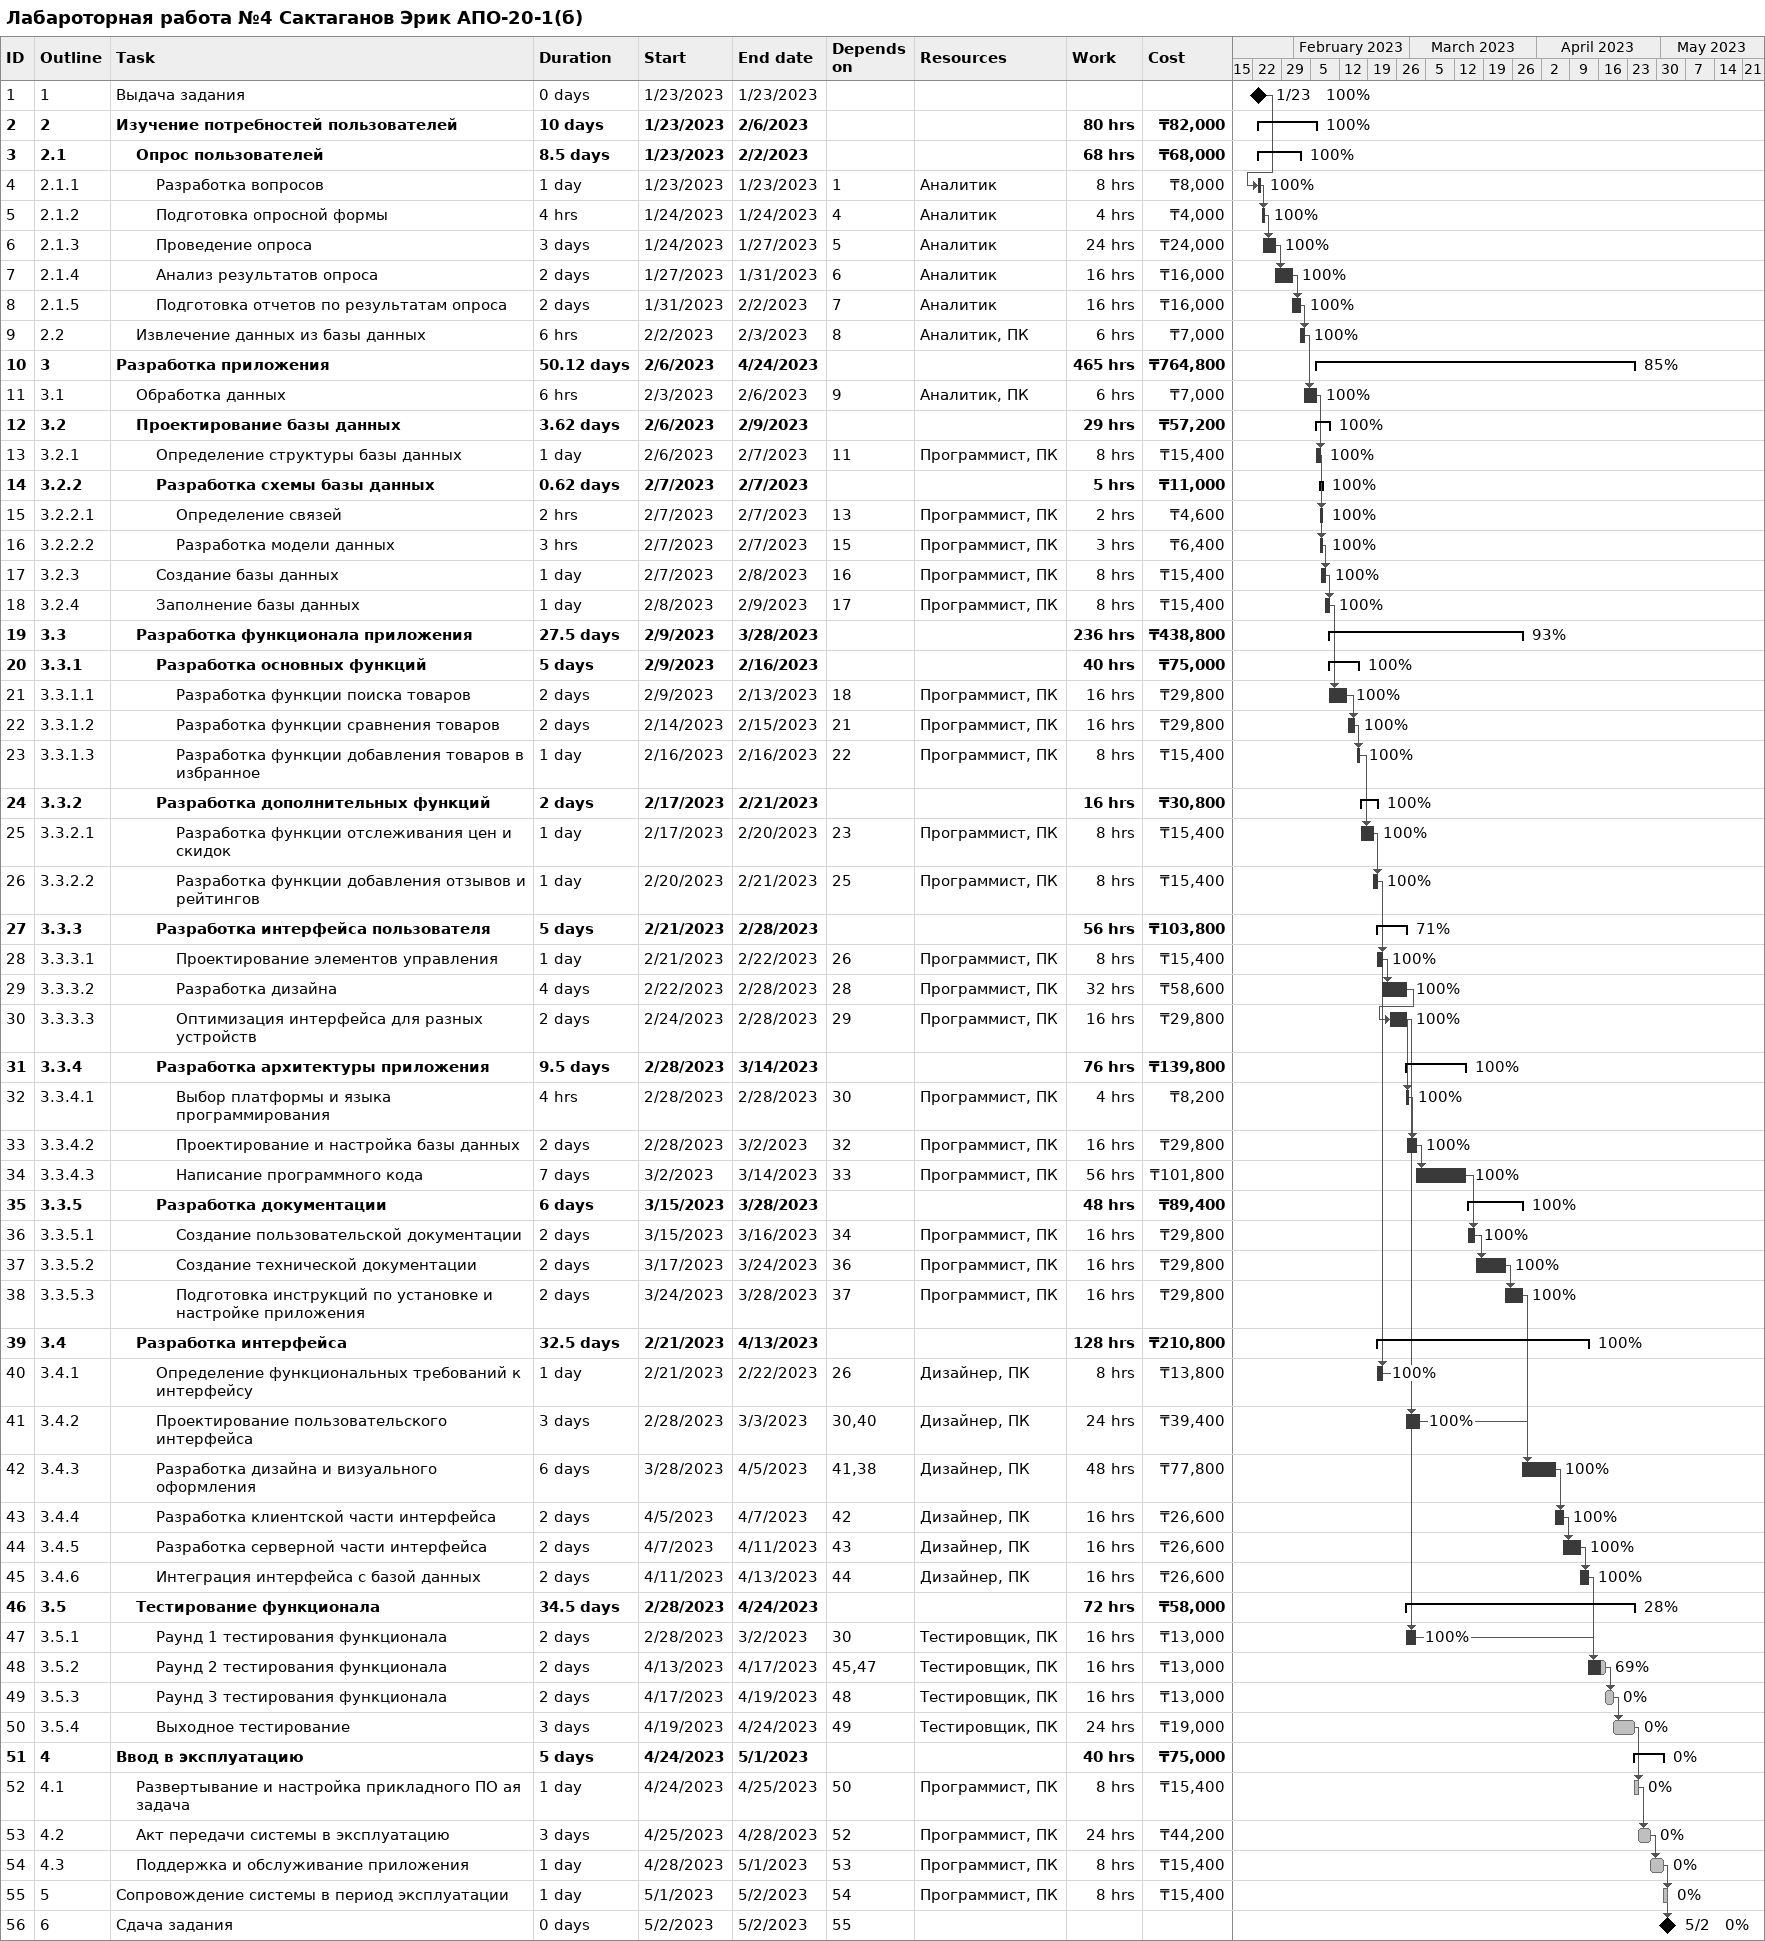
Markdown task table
Лабароторная работа №4 Сактаганов Эрик АПО-20-1(б)

| ID | WBS | Task | Duration | Start | Finish | Predecessors | Resources | % complete | Work (h) | Cost (₸) |
|---|---|---|---|---|---|---|---|---|---|---|
| 1 | 1 | Выдача задания | 0d | 2023-01-23 | 2023-01-23 |  |  | 100 |  |  |
| 2 | 2 | **Изучение потребностей пользователей** | 10d | 2023-01-23 | 2023-02-06 |  |  | 100 | 80 | 82000 |
| 3 | 2.1 | **Опрос пользователей** | 8.5d | 2023-01-23 | 2023-02-02 |  |  | 100 | 68 | 68000 |
| 4 | 2.1.1 | Разработка вопросов | 1d | 2023-01-23 | 2023-01-23 | 1 | Аналитик | 100 | 8 | 8000 |
| 5 | 2.1.2 | Подготовка опросной формы | 4h | 2023-01-24 | 2023-01-24 | 4 | Аналитик | 100 | 4 | 4000 |
| 6 | 2.1.3 | Проведение опроса | 3d | 2023-01-24 | 2023-01-27 | 5 | Аналитик | 100 | 24 | 24000 |
| 7 | 2.1.4 | Анализ результатов опроса | 2d | 2023-01-27 | 2023-01-31 | 6 | Аналитик | 100 | 16 | 16000 |
| 8 | 2.1.5 | Подготовка отчетов по результатам опроса | 2d | 2023-01-31 | 2023-02-02 | 7 | Аналитик | 100 | 16 | 16000 |
| 9 | 2.2 | Извлечение данных из базы данных | 6h | 2023-02-02 | 2023-02-03 | 8 | Аналитик, ПК | 100 | 6 | 7000 |
| 10 | 3 | **Разработка приложения** | 50.12d | 2023-02-06 | 2023-04-24 |  |  | 85 | 465 | 764800 |
| 11 | 3.1 | Обработка данных | 6h | 2023-02-03 | 2023-02-06 | 9 | Аналитик, ПК | 100 | 6 | 7000 |
| 12 | 3.2 | **Проектирование базы данных** | 3.62d | 2023-02-06 | 2023-02-09 |  |  | 100 | 29 | 57200 |
| 13 | 3.2.1 | Определение структуры базы данных | 1d | 2023-02-06 | 2023-02-07 | 11 | Программист, ПК | 100 | 8 | 15400 |
| 14 | 3.2.2 | **Разработка схемы базы данных** | 0.62d | 2023-02-07 | 2023-02-07 |  |  | 100 | 5 | 11000 |
| 15 | 3.2.2.1 | Определение связей | 2h | 2023-02-07 | 2023-02-07 | 13 | Программист, ПК | 100 | 2 | 4600 |
| 16 | 3.2.2.2 | Разработка модели данных | 3h | 2023-02-07 | 2023-02-07 | 15 | Программист, ПК | 100 | 3 | 6400 |
| 17 | 3.2.3 | Создание базы данных | 1d | 2023-02-07 | 2023-02-08 | 16 | Программист, ПК | 100 | 8 | 15400 |
| 18 | 3.2.4 | Заполнение базы данных | 1d | 2023-02-08 | 2023-02-09 | 17 | Программист, ПК | 100 | 8 | 15400 |
| 19 | 3.3 | **Разработка функционала приложения** | 27.5d | 2023-02-09 | 2023-03-28 |  |  | 93 | 236 | 438800 |
| 20 | 3.3.1 | **Разработка основных функций** | 5d | 2023-02-09 | 2023-02-16 |  |  | 100 | 40 | 75000 |
| 21 | 3.3.1.1 | Разработка функции поиска товаров | 2d | 2023-02-09 | 2023-02-13 | 18 | Программист, ПК | 100 | 16 | 29800 |
| 22 | 3.3.1.2 | Разработка функции сравнения товаров | 2d | 2023-02-14 | 2023-02-15 | 21 | Программист, ПК | 100 | 16 | 29800 |
| 23 | 3.3.1.3 | Разработка функции добавления товаров в избранное | 1d | 2023-02-16 | 2023-02-16 | 22 | Программист, ПК | 100 | 8 | 15400 |
| 24 | 3.3.2 | **Разработка дополнительных функций** | 2d | 2023-02-17 | 2023-02-21 |  |  | 100 | 16 | 30800 |
| 25 | 3.3.2.1 | Разработка функции отслеживания цен и скидок | 1d | 2023-02-17 | 2023-02-20 | 23 | Программист, ПК | 100 | 8 | 15400 |
| 26 | 3.3.2.2 | Разработка функции добавления отзывов и рейтингов | 1d | 2023-02-20 | 2023-02-21 | 25 | Программист, ПК | 100 | 8 | 15400 |
| 27 | 3.3.3 | **Разработка интерфейса пользователя** | 5d | 2023-02-21 | 2023-02-28 |  |  | 71 | 56 | 103800 |
| 28 | 3.3.3.1 | Проектирование элементов управления | 1d | 2023-02-21 | 2023-02-22 | 26 | Программист, ПК | 100 | 8 | 15400 |
| 29 | 3.3.3.2 | Разработка дизайна | 4d | 2023-02-22 | 2023-02-28 | 28 | Программист, ПК | 100 | 32 | 58600 |
| 30 | 3.3.3.3 | Оптимизация интерфейса для разных устройств | 2d | 2023-02-24 | 2023-02-28 | 29 | Программист, ПК | 100 | 16 | 29800 |
| 31 | 3.3.4 | **Разработка архитектуры приложения** | 9.5d | 2023-02-28 | 2023-03-14 |  |  | 100 | 76 | 139800 |
| 32 | 3.3.4.1 | Выбор платформы и языка программирования | 4h | 2023-02-28 | 2023-02-28 | 30 | Программист, ПК | 100 | 4 | 8200 |
| 33 | 3.3.4.2 | Проектирование и настройка базы данных | 2d | 2023-02-28 | 2023-03-02 | 32 | Программист, ПК | 100 | 16 | 29800 |
| 34 | 3.3.4.3 | Написание программного кода | 7d | 2023-03-02 | 2023-03-14 | 33 | Программист, ПК | 100 | 56 | 101800 |
| 35 | 3.3.5 | **Разработка документации** | 6d | 2023-03-15 | 2023-03-28 |  |  | 100 | 48 | 89400 |
| 36 | 3.3.5.1 | Создание пользовательской документации | 2d | 2023-03-15 | 2023-03-16 | 34 | Программист, ПК | 100 | 16 | 29800 |
| 37 | 3.3.5.2 | Создание технической документации | 2d | 2023-03-17 | 2023-03-24 | 36 | Программист, ПК | 100 | 16 | 29800 |
| 38 | 3.3.5.3 | Подготовка инструкций по установке и настройке приложения | 2d | 2023-03-24 | 2023-03-28 | 37 | Программист, ПК | 100 | 16 | 29800 |
| 39 | 3.4 | **Разработка интерфейса** | 32.5d | 2023-02-21 | 2023-04-13 |  |  | 100 | 128 | 210800 |
| 40 | 3.4.1 | Определение функциональных требований к интерфейсу | 1d | 2023-02-21 | 2023-02-22 | 26 | Дизайнер, ПК | 100 | 8 | 13800 |
| 41 | 3.4.2 | Проектирование пользовательского интерфейса | 3d | 2023-02-28 | 2023-03-03 | 30, 40 | Дизайнер, ПК | 100 | 24 | 39400 |
| 42 | 3.4.3 | Разработка дизайна и визуального оформления | 6d | 2023-03-28 | 2023-04-05 | 41, 38 | Дизайнер, ПК | 100 | 48 | 77800 |
| 43 | 3.4.4 | Разработка клиентской части интерфейса | 2d | 2023-04-05 | 2023-04-07 | 42 | Дизайнер, ПК | 100 | 16 | 26600 |
| 44 | 3.4.5 | Разработка серверной части интерфейса | 2d | 2023-04-07 | 2023-04-11 | 43 | Дизайнер, ПК | 100 | 16 | 26600 |
| 45 | 3.4.6 | Интеграция интерфейса с базой данных | 2d | 2023-04-11 | 2023-04-13 | 44 | Дизайнер, ПК | 100 | 16 | 26600 |
| 46 | 3.5 | **Тестирование функционала** | 34.5d | 2023-02-28 | 2023-04-24 |  |  | 28 | 72 | 58000 |
| 47 | 3.5.1 | Раунд 1 тестирования функционала | 2d | 2023-02-28 | 2023-03-02 | 30 | Тестировщик, ПК | 100 | 16 | 13000 |
| 48 | 3.5.2 | Раунд 2 тестирования функционала | 2d | 2023-04-13 | 2023-04-17 | 45, 47 | Тестировщик, ПК | 69 | 16 | 13000 |
| 49 | 3.5.3 | Раунд 3 тестирования функционала | 2d | 2023-04-17 | 2023-04-19 | 48 | Тестировщик, ПК | 0 | 16 | 13000 |
| 50 | 3.5.4 | Выходное тестирование | 3d | 2023-04-19 | 2023-04-24 | 49 | Тестировщик, ПК | 0 | 24 | 19000 |
| 51 | 4 | **Ввод в эксплуатацию** | 5d | 2023-04-24 | 2023-05-01 |  |  | 0 | 40 | 75000 |
| 52 | 4.1 | Развертывание и настройка прикладного ПО ая задача | 1d | 2023-04-24 | 2023-04-25 | 50 | Программист, ПК | 0 | 8 | 15400 |
| 53 | 4.2 | Акт передачи системы в эксплуатацию | 3d | 2023-04-25 | 2023-04-28 | 52 | Программист, ПК | 0 | 24 | 44200 |
| 54 | 4.3 | Поддержка и обслуживание приложения | 1d | 2023-04-28 | 2023-05-01 | 53 | Программист, ПК | 0 | 8 | 15400 |
| 55 | 5 | Сопровождение системы в период эксплуатации | 1d | 2023-05-01 | 2023-05-02 | 54 | Программист, ПК | 0 | 8 | 15400 |
| 56 | 6 | Сдача задания | 0d | 2023-05-02 | 2023-05-02 | 55 |  | 0 |  |  |
